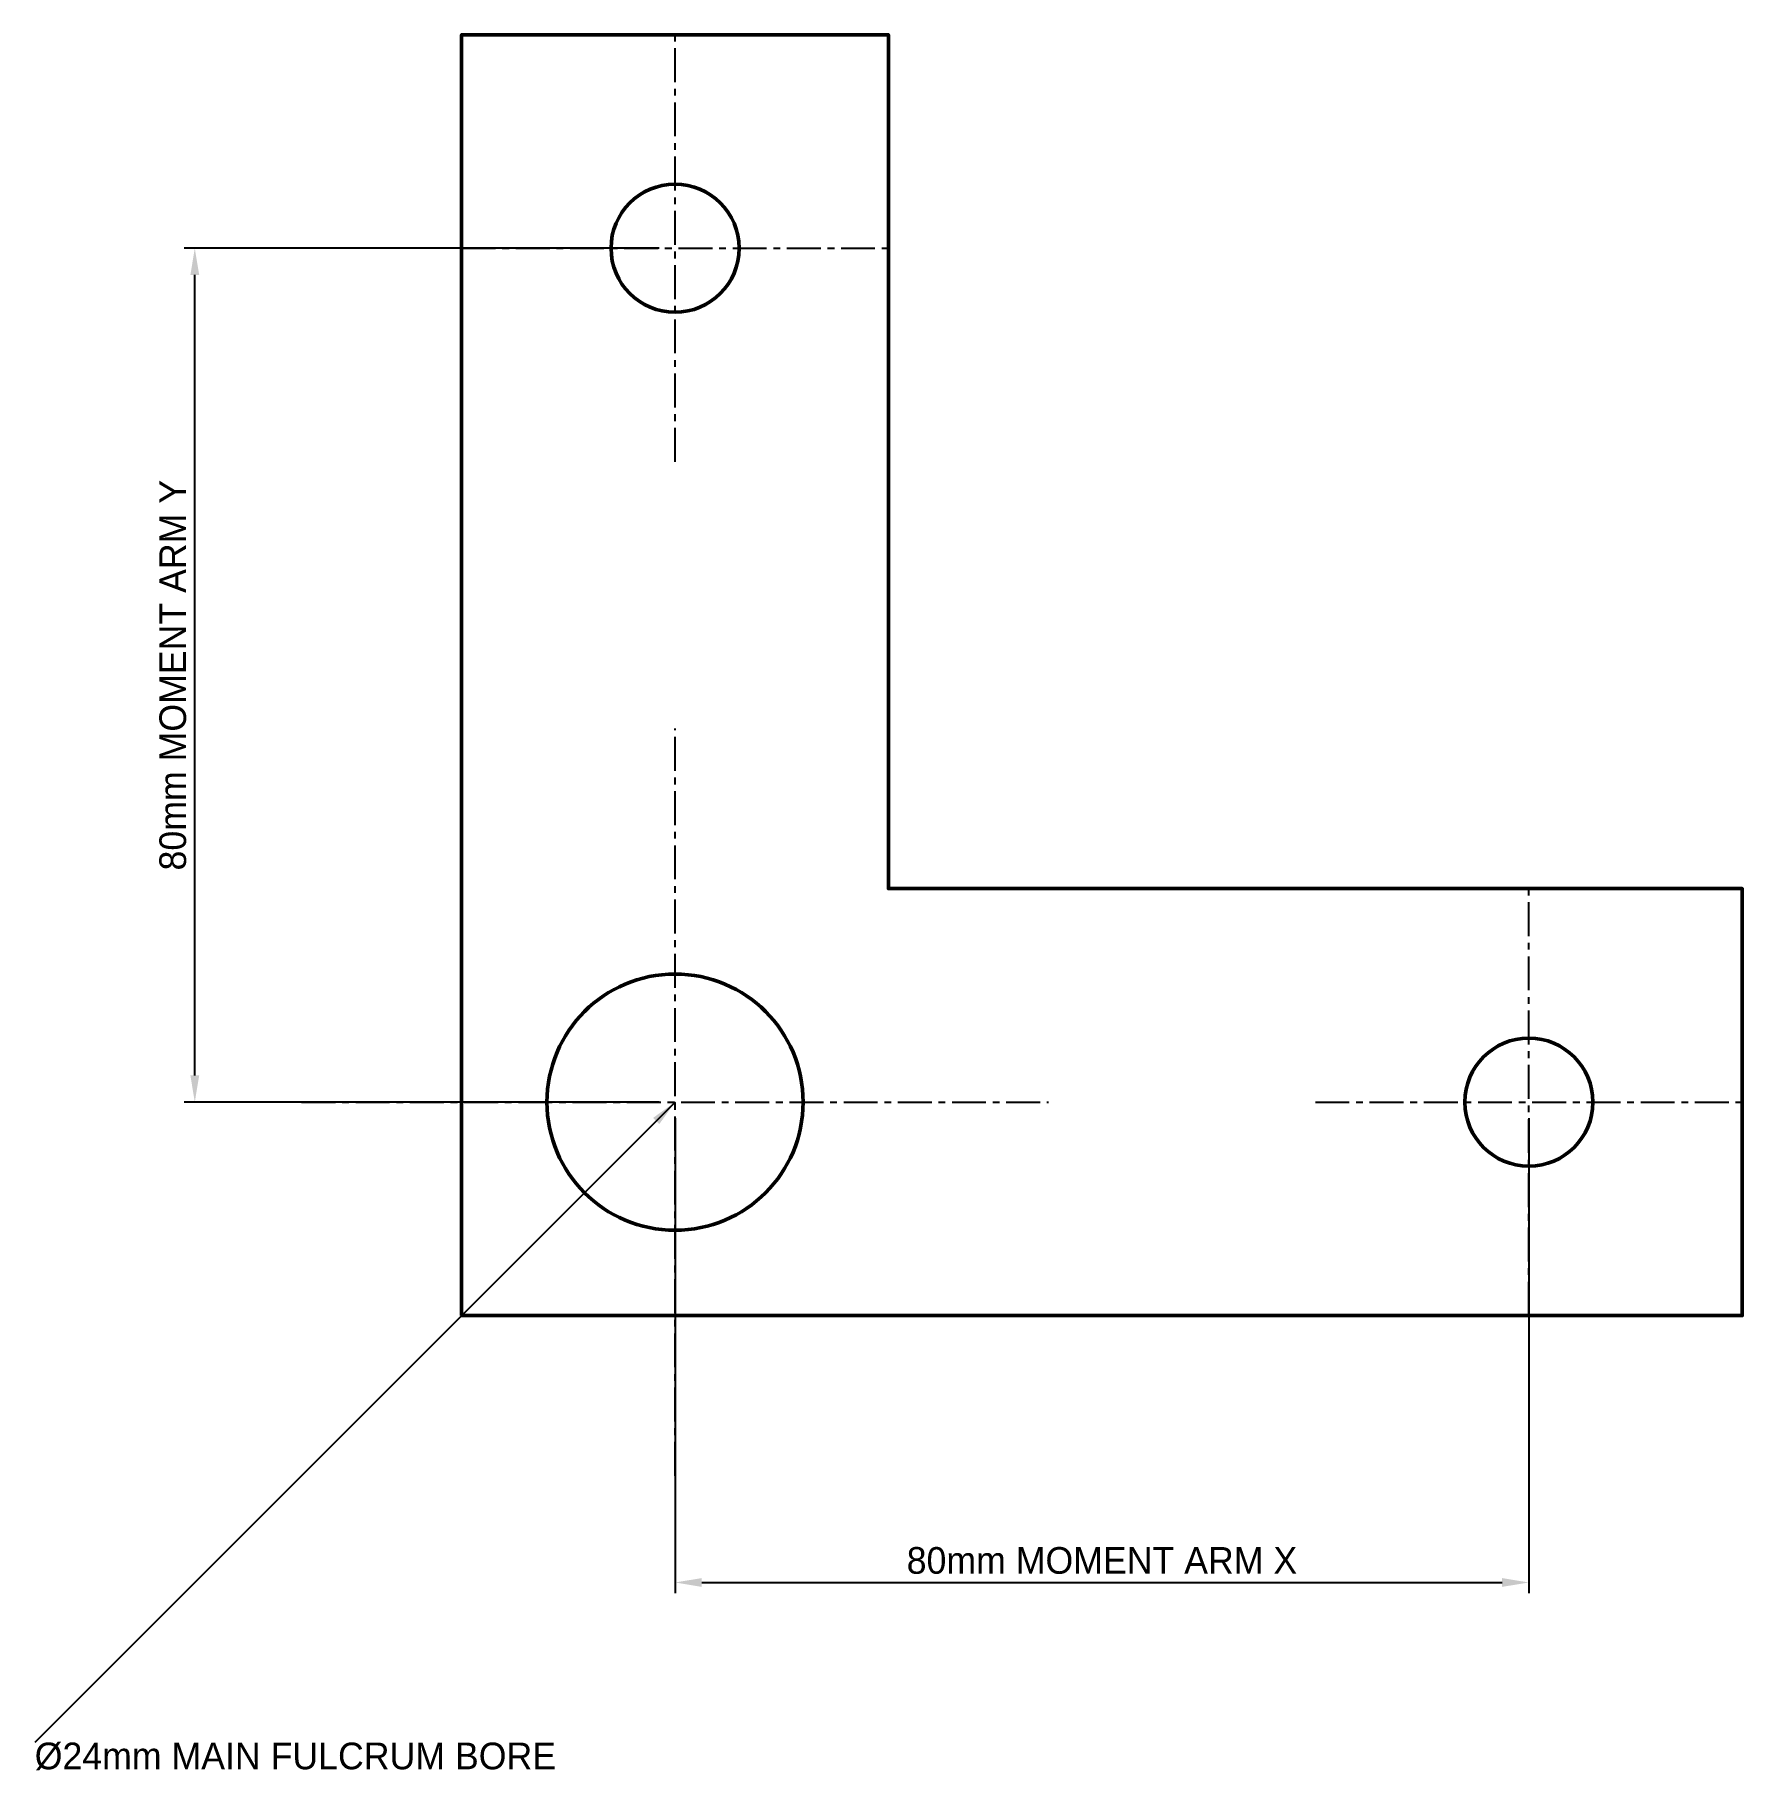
# Model space of a CAD drawing. Header units: metres. Extents: x 40 to 200, y 37 to 200.
import ezdxf

# ---------------------------------------------------------------- set-up
doc = ezdxf.new("R2010")
doc.units = ezdxf.units.M
doc.linetypes.add('CENTER', pattern=[5.08, 3.175, -0.635, 0.635, -0.635])
for name, color, linetype, lineweight in [('CENTERLINES', 7, 'CENTER', 25), ('DIMENSIONS', 7, 'Continuous', 25), ('GEOMETRY', 7, 'Continuous', 50)]:
    doc.layers.add(name, color=color, linetype=linetype, lineweight=lineweight)
doc.dimstyles.new('ENGINEERING_STYLE', dxfattribs={"dimtxt": 2.5, "dimasz": 2.5, "dimexe": 1, "dimexo": 1.5, "dimgap": 0.8, "dimtad": 1, "dimcen": 2.5, "dimazin": 3, "dimtfac": 1, "dimtmove": 0, "dimatfit": 3, "dimtfill": 1})

msp = doc.modelspace()

# ---------------------------------------------------------------- linework, layer by layer
at = {"layer": 'CENTERLINES'}
for p, q in [((100, 160), (100, 200)), ((80, 180), (120, 180)), ((100, 65), (100, 135)), ((180, 80), (180, 120)), ((65, 100), (135, 100)), ((160, 100), (200, 100))]:
    msp.add_line(p, q, dxfattribs=at)
at = {"layer": 'GEOMETRY'}
msp.add_lwpolyline([(80, 80), (200, 80), (200, 120), (120, 120), (120, 200), (80, 200)], close=True, dxfattribs=at)
for centre, radius in [((100, 180), 6), ((100, 100), 12), ((180, 100), 6)]:
    msp.add_circle(centre, radius, dxfattribs=at)

# ---------------------------------------------------------------- texts
at = {"layer": 'DIMENSIONS', "insert": (40, 40), "char_height": 2.5, "attachment_point": 1}
msp.add_mtext('%%C24mm MAIN FULCRUM BORE', dxfattribs=at)

# ---------------------------------------------------------------- next in the draw order: dimensions: what is measured, and where the dimension line sits
at = {"layer": 'DIMENSIONS'}
msp.add_linear_dim(base=(100, 55), p1=(100, 100), p2=(180, 100), text='80mm MOMENT ARM X', dimstyle='ENGINEERING_STYLE', dxfattribs=at).render()

# ---------------------------------------------------------------- next in the draw order: dimensions: what is measured, and where the dimension line sits
msp.add_linear_dim(base=(55, 100), p1=(100, 100), p2=(100, 180), angle=90, text='80mm MOMENT ARM Y', dimstyle='ENGINEERING_STYLE', dxfattribs=at).render()

# ---------------------------------------------------------------- next in the draw order: leaders
msp.add_leader([(100, 100), (40, 40)], dimstyle='ENGINEERING_STYLE', dxfattribs=at)

doc.saveas('drawing.dxf')
